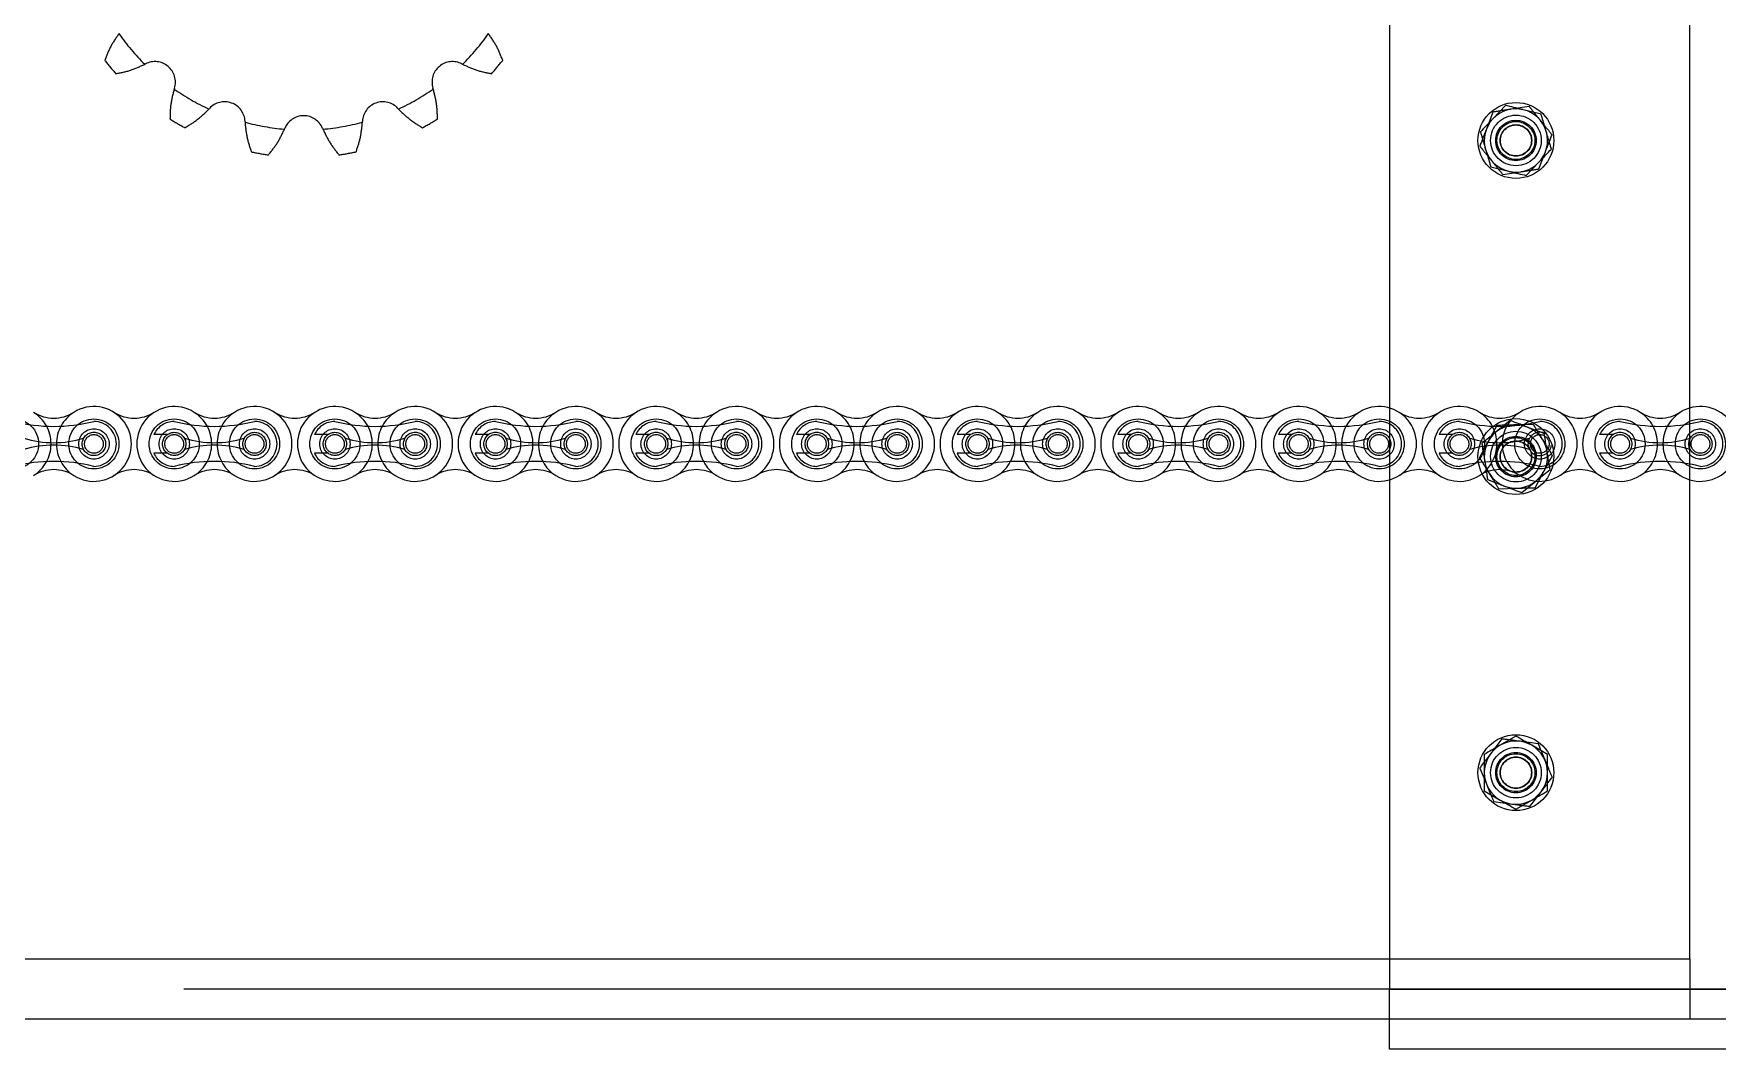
# Model space of a CAD drawing. Header units: metres. Extents: x 0 to 63075, y 0 to 44550.
# Drawn here: x 38016 to 38282.2, y 35017.5 to 35178.2 of the extents above; entities that cross this region are included whole.
import ezdxf

# ---------------------------------------------------------------- set-up
doc = ezdxf.new("R2010")
doc.units = ezdxf.units.M
doc.header["$LTSCALE"] = 75
doc.linetypes.add('HIDDEN2', pattern=[4.7625, 3.175, -1.5875])
for name, color, linetype in [('SDM', 7, 'Continuous'), ('SL4', 4, 'Continuous'), ('ST1', 7, 'HIDDEN2')]:
    doc.layers.add(name, color=color, linetype=linetype)

# ---------------------------------------------------------------- blocks, each defined once
blk = doc.blocks.new('A$C6e6623c1')
at = {"layer": 'SL4'}
for p, q in [((957.26, 1715.35), (957.26, 1486.11)), ((975.63, 1625.89), (973.64, 1623.8)), ((981.24, 1624.53), (978.43, 1625.21)), ((973.28, 1616.17), (976.09, 1615.49)), ((978.9, 1614.81), (980.89, 1616.9)), ((976.35, 1576.05), (974.11, 1574.23)), ((981.74, 1573.99), (979.04, 1575.02)), ((972.78, 1566.71), (975.48, 1565.68)), ((978.18, 1564.65), (980.42, 1566.47)), ((977.26, 1526.12), (974.76, 1524.68)), ((982.26, 1523.24), (979.76, 1524.68)), ((972.26, 1517.46), (974.76, 1516.02)), ((977.26, 1514.58), (979.76, 1516.02)), ((54.76, 1490.88), (957.26, 1490.88)), ((1057.26, 1486.11), (957.26, 1486.11)), ((957.26, 1476.59), (957.26, 1486.11)), ((957.26, 1481.35), (253.75, 1481.35)), ((1057.26, 1476.59), (957.26, 1476.59))]:
    blk.add_line(p, q, dxfattribs=at)
for centre, start, end in [((977.26, 1620.35), 76.4384, 136.4384), ((977.26, 1620.35), 16.4384, 76.4384), ((977.26, 1620.35), 136.4384, 196.4384), ((977.26, 1620.35), 316.4384, 16.4384), ((977.26, 1620.35), 196.4384, 256.4384), ((977.26, 1620.35), 256.4384, 316.4384), ((977.26, 1570.35), 129.1229, 189.1229), ((977.26, 1570.35), 69.1229, 129.1229), ((977.26, 1570.35), 9.1229, 69.1229), ((977.26, 1570.35), 309.1229, 9.1229), ((977.26, 1570.35), 189.1229, 249.1229), ((977.26, 1570.35), 249.1229, 309.1229), ((977.26, 1520.35), 60, 120), ((977.26, 1520.35), 120, 180), ((977.26, 1520.35), 0, 60), ((977.26, 1520.35), 180, 240), ((977.26, 1520.35), 300, 0), ((977.26, 1520.35), 240, 300)]:
    blk.add_arc(centre, 5, start, end, dxfattribs=at)
for points, knots in [([(978.43, 1625.21), (978.37, 1625.23), (977.42, 1625.46), (976.49, 1625.68), (975.63, 1625.89)], [0, 0, 0, 0, 0.070201, 1, 1, 1, 1]), ([(982.06, 1621.76), (981.99, 1621.98), (981.72, 1622.92), (981.45, 1623.83), (981.24, 1624.53)], [0, 0, 0, 0, 0.2318493, 1, 1, 1, 1]), ([(973.64, 1623.8), (973.59, 1623.75), (972.92, 1623.04), (972.26, 1622.35), (971.65, 1621.7)], [0, 0, 0, 0, 0.070201, 1, 1, 1, 1]), ([(971.65, 1621.7), (971.86, 1621), (972.13, 1620.09), (972.4, 1619.15), (972.47, 1618.94)], [0, 0, 0, 0, 0.768151, 1, 1, 1, 1]), ([(982.88, 1619), (982.82, 1619.19), (982.55, 1620.09), (982.28, 1621.03), (982.06, 1621.76)], [0, 0, 0, 0, 0.211001, 1, 1, 1, 1]), ([(972.47, 1618.94), (972.69, 1618.2), (972.96, 1617.26), (973.23, 1616.36), (973.28, 1616.17)], [0, 0, 0, 0, 0.788999, 1, 1, 1, 1]), ([(980.89, 1616.9), (980.93, 1616.95), (981.6, 1617.66), (982.26, 1618.35), (982.88, 1619)], [0, 0, 0, 0, 0.070201, 1, 1, 1, 1]), ([(976.09, 1615.49), (976.16, 1615.47), (977.1, 1615.24), (978.03, 1615.02), (978.9, 1614.81)], [0, 0, 0, 0, 0.070201, 1, 1, 1, 1]), ([(979.04, 1575.02), (978.98, 1575.05), (978.07, 1575.39), (977.18, 1575.73), (976.35, 1576.05)], [0, 0, 0, 0, 0.070201, 1, 1, 1, 1]), ([(974.11, 1574.23), (974.05, 1574.19), (973.3, 1573.57), (972.56, 1572.97), (971.87, 1572.41)], [0, 0, 0, 0, 0.070201, 1, 1, 1, 1]), ([(982.2, 1571.14), (982.16, 1571.37), (982.01, 1572.33), (981.86, 1573.27), (981.74, 1573.99)], [0, 0, 0, 0, 0.231849, 1, 1, 1, 1]), ([(971.87, 1572.41), (971.98, 1571.69), (972.13, 1570.75), (972.29, 1569.78), (972.33, 1569.56)], [0, 0, 0, 0, 0.768151, 1, 1, 1, 1]), ([(982.66, 1568.29), (982.63, 1568.49), (982.48, 1569.42), (982.32, 1570.38), (982.2, 1571.14)], [0, 0, 0, 0, 0.211001, 1, 1, 1, 1]), ([(972.33, 1569.56), (972.45, 1568.8), (972.6, 1567.83), (972.75, 1566.9), (972.78, 1566.71)], [0, 0, 0, 0, 0.7889992, 1, 1, 1, 1]), ([(980.42, 1566.47), (980.47, 1566.51), (981.23, 1567.13), (981.97, 1567.73), (982.66, 1568.29)], [0, 0, 0, 0, 0.070201, 1, 1, 1, 1]), ([(975.48, 1565.68), (975.54, 1565.65), (976.46, 1565.31), (977.35, 1564.97), (978.18, 1564.65)], [0, 0, 0, 0, 0.070201, 1, 1, 1, 1]), ([(979.76, 1524.68), (979.7, 1524.71), (978.86, 1525.2), (978.03, 1525.68), (977.26, 1526.12)], [0, 0, 0, 0, 0.070201, 1, 1, 1, 1]), ([(974.76, 1524.68), (974.7, 1524.65), (973.86, 1524.16), (973.03, 1523.68), (972.26, 1523.24)], [0, 0, 0, 0, 0.070201, 1, 1, 1, 1]), ([(972.26, 1523.24), (972.26, 1522.51), (972.26, 1521.55), (972.26, 1520.58), (972.26, 1520.35)], [0, 0, 0, 0, 0.768151, 1, 1, 1, 1]), ([(982.26, 1520.35), (982.26, 1520.58), (982.26, 1521.55), (982.26, 1522.51), (982.26, 1523.24)], [0, 0, 0, 0, 0.231849, 1, 1, 1, 1]), ([(972.26, 1520.35), (972.26, 1519.58), (972.26, 1518.6), (972.26, 1517.66), (972.26, 1517.46)], [0, 0, 0, 0, 0.788999, 1, 1, 1, 1]), ([(982.26, 1517.46), (982.26, 1517.66), (982.26, 1518.6), (982.26, 1519.58), (982.26, 1520.35)], [0, 0, 0, 0, 0.211001, 1, 1, 1, 1]), ([(979.76, 1516.02), (979.82, 1516.05), (980.67, 1516.54), (981.49, 1517.02), (982.26, 1517.46)], [0, 0, 0, 0, 0.070201, 1, 1, 1, 1]), ([(974.76, 1516.02), (974.82, 1515.99), (975.67, 1515.5), (976.49, 1515.02), (977.26, 1514.58)], [0, 0, 0, 0, 0.070201, 1, 1, 1, 1])]:
    blk.add_open_spline(points, degree=3, knots=knots, dxfattribs=at)
at = {"layer": 'ST1'}
for p, q in [((1004.76, 1490.88), (1004.76, 1715.35)), ((973.63, 1624.84), (972.6, 1622.15)), ((979.34, 1625.74), (976.48, 1625.29)), ((980.89, 1615.86), (981.93, 1618.55)), ((975.19, 1614.96), (978.04, 1615.41)), ((764.02, 1573.83), (761.9, 1573.83)), ((789.42, 1573.83), (787.3, 1573.83)), ((814.82, 1573.83), (812.7, 1573.83)), ((840.22, 1573.83), (838.1, 1573.83)), ((865.62, 1573.83), (863.5, 1573.83)), ((891.02, 1573.83), (888.9, 1573.83)), ((916.42, 1573.83), (914.3, 1573.83)), ((941.82, 1573.83), (939.7, 1573.83)), ((967.22, 1573.83), (965.1, 1573.83)), ((974.23, 1575.27), (972.86, 1572.72)), ((980, 1575.43), (977.12, 1575.35)), ((992.62, 1573.83), (990.5, 1573.83)), ((764.02, 1570.88), (761.9, 1570.88)), ((789.42, 1570.88), (787.3, 1570.88)), ((814.82, 1570.88), (812.7, 1570.88)), ((840.22, 1570.88), (838.1, 1570.88)), ((865.62, 1570.88), (863.5, 1570.88)), ((891.02, 1570.88), (888.9, 1570.88)), ((916.42, 1570.88), (914.3, 1570.88)), ((941.82, 1570.88), (939.7, 1570.88)), ((967.22, 1570.88), (965.1, 1570.88)), ((979.32, 1571.66), (979.18, 1572.35)), ((992.62, 1570.88), (990.5, 1570.88)), ((980.29, 1565.43), (981.66, 1567.98)), ((974.52, 1565.27), (977.41, 1565.35)), ((975.05, 1525.68), (973.29, 1523.39)), ((980.78, 1524.93), (977.91, 1525.31)), ((973.75, 1515.77), (976.61, 1515.39)), ((979.47, 1515.02), (981.23, 1517.31)), ((4.76, 1490.88), (1004.76, 1490.88)), ((957.26, 1490.88), (1004.76, 1490.88)), ((1004.76, 1490.88), (1004.76, 1481.35)), ((1004.76, 1486.11), (4.76, 1486.11)), ((957.26, 1486.11), (1057.26, 1486.11)), ((1009.76, 1486.11), (1004.76, 1486.11)), ((1057.26, 1481.35), (957.26, 1481.35))]:
    blk.add_line(p, q, dxfattribs=at)
for centre, radius in [((977.26, 1620.35), 6), ((977.26, 1620.35), 4), ((977.26, 1620.35), 3.2), ((977.26, 1620.35), 3), ((977.26, 1620.35), 2.5), ((977.26, 1620.35), 2.45), ((739.73, 1572.35), 3.96), ((752.43, 1572.35), 3.96), ((765.13, 1572.35), 3.96), ((777.83, 1572.35), 3.96), ((790.53, 1572.35), 3.96), ((803.23, 1572.35), 3.96), ((815.93, 1572.35), 3.96), ((828.63, 1572.35), 3.96), ((841.33, 1572.35), 3.96), ((854.03, 1572.35), 3.96), ((866.73, 1572.35), 3.96), ((879.43, 1572.35), 3.96), ((892.13, 1572.35), 3.96), ((904.83, 1572.35), 3.96), ((917.53, 1572.35), 3.96), ((930.23, 1572.35), 3.96), ((942.93, 1572.35), 3.96), ((955.63, 1572.35), 3.96), ((968.33, 1572.35), 3.96), ((977.26, 1570.35), 6), ((981.03, 1572.35), 3.96), ((993.73, 1572.35), 3.96), ((1006.43, 1572.35), 3.96), ((752.43, 1572.35), 2.4), ((752.43, 1572.35), 1.85), ((752.43, 1572.35), 1.48), ((765.13, 1572.35), 2.4), ((765.13, 1572.35), 1.84), ((765.13, 1572.35), 1.48), ((777.83, 1572.35), 2.4), ((777.83, 1572.35), 1.84), ((777.83, 1572.35), 1.48), ((790.53, 1572.35), 2.4), ((790.53, 1572.35), 1.84), ((790.53, 1572.35), 1.48), ((803.23, 1572.35), 2.4), ((803.23, 1572.35), 1.85), ((803.23, 1572.35), 1.48), ((815.93, 1572.35), 2.4), ((815.93, 1572.35), 1.85), ((815.93, 1572.35), 1.48), ((828.63, 1572.35), 2.4), ((828.63, 1572.35), 1.84), ((828.63, 1572.35), 1.48), ((841.33, 1572.35), 2.4), ((841.33, 1572.35), 1.85), ((841.33, 1572.35), 1.48), ((854.03, 1572.35), 2.4), ((854.03, 1572.35), 1.85), ((854.03, 1572.35), 1.48), ((866.73, 1572.35), 2.4), ((866.73, 1572.35), 1.85), ((866.73, 1572.35), 1.48), ((879.43, 1572.35), 2.4), ((879.43, 1572.35), 1.84), ((879.43, 1572.35), 1.48), ((892.13, 1572.35), 2.4), ((892.13, 1572.35), 1.84), ((892.13, 1572.35), 1.48), ((904.83, 1572.35), 2.4), ((904.83, 1572.35), 1.84), ((904.83, 1572.35), 1.48), ((917.53, 1572.35), 2.4), ((917.53, 1572.35), 1.85), ((917.53, 1572.35), 1.48), ((930.23, 1572.35), 2.4), ((930.23, 1572.35), 1.85), ((930.23, 1572.35), 1.48), ((942.93, 1572.35), 2.4), ((942.93, 1572.35), 1.85), ((942.93, 1572.35), 1.48), ((955.63, 1572.35), 2.4), ((955.63, 1572.35), 1.84), ((955.63, 1572.35), 1.48), ((968.33, 1572.35), 2.4), ((968.33, 1572.35), 1.84), ((968.33, 1572.35), 1.48), ((977.26, 1570.35), 4), ((977.26, 1570.35), 3.2), ((977.26, 1570.35), 3), ((981.03, 1572.35), 2.4), ((981.03, 1572.35), 1.48), ((993.73, 1572.35), 2.4), ((993.73, 1572.35), 1.85), ((993.73, 1572.35), 1.48), ((1006.43, 1572.35), 2.4), ((1006.43, 1572.35), 1.84), ((1006.43, 1572.35), 1.48), ((977.26, 1570.35), 2.5), ((977.26, 1570.35), 2.45), ((977.26, 1520.35), 6), ((977.26, 1520.35), 4), ((977.26, 1520.35), 3.2), ((977.26, 1520.35), 3), ((977.26, 1520.35), 2.5), ((977.26, 1520.35), 2.45)]:
    blk.add_circle(centre, radius, dxfattribs=at)
for centre, radius, start, end in [((785.6, 1657.62), 35.61, 214.9007, 225.0993), ((785.6, 1657.62), 35.61, 214.9007, 225.0993), ((785.6, 1657.62), 35.61, 214.9007, 225.0993), ((785.6, 1657.62), 35.61, 214.9007, 225.0993), ((785.6, 1657.62), 35.61, 314.9007, 325.0993), ((785.6, 1657.62), 35.61, 314.9007, 325.0993), ((785.6, 1657.62), 35.61, 314.9007, 325.0993), ((785.6, 1657.62), 35.61, 314.9007, 325.0993), ((785.6, 1657.62), 39.94, 218.032, 221.968), ((753.48, 1646.11), 15.39, 297.0177, 297.5), ((762.08, 1629.59), 3.24, 342.5, 117.5), ((809.13, 1629.59), 3.24, 62.5, 197.5), ((817.73, 1646.11), 15.39, 242.5, 242.9823), ((785.6, 1657.62), 39.94, 318.032, 321.968), ((779.84, 1623.98), 15.39, 162.5, 162.9823), ((785.6, 1657.62), 35.61, 234.9007, 245.0993), ((785.6, 1657.62), 35.61, 234.9007, 245.0993), ((785.6, 1657.62), 35.61, 234.9007, 245.0993), ((785.6, 1657.62), 35.61, 234.9007, 245.0993), ((785.6, 1657.62), 35.61, 294.9007, 305.0993), ((785.6, 1657.62), 35.61, 294.9007, 305.0993), ((785.6, 1657.62), 35.61, 294.9007, 305.0993), ((785.6, 1657.62), 35.61, 294.9007, 305.0993), ((791.36, 1623.98), 15.39, 17.0177, 17.5), ((759.35, 1635.82), 15.39, 317.0177, 317.5), ((773.09, 1623.23), 3.24, 2.5, 137.5), ((785.6, 1621.02), 3.24, 22.5, 157.5), ((798.12, 1623.23), 3.24, 42.5, 177.5), ((811.85, 1635.82), 15.39, 222.5, 222.9823), ((785.6, 1657.62), 39.94, 238.032, 241.968), ((791.7, 1624.04), 15.39, 182.5, 182.9823), ((785.6, 1657.62), 35.61, 254.9007, 265.0993), ((785.6, 1657.62), 35.61, 254.9007, 265.0993), ((785.6, 1657.62), 35.61, 254.9007, 265.0993), ((785.6, 1657.62), 35.61, 254.9007, 265.0993), ((768.39, 1628.15), 15.39, 337.0177, 337.5), ((802.81, 1628.15), 15.39, 202.5, 202.9823), ((785.6, 1657.62), 35.61, 274.9007, 285.0993), ((785.6, 1657.62), 35.61, 274.9007, 285.0993), ((785.6, 1657.62), 35.61, 274.9007, 285.0993), ((785.6, 1657.62), 35.61, 274.9007, 285.0993), ((779.51, 1624.04), 15.39, 357.0177, 357.5), ((785.6, 1657.62), 39.94, 298.032, 301.968), ((785.6, 1657.62), 39.94, 258.032, 261.968), ((785.6, 1657.62), 39.94, 278.032, 281.968), ((746.08, 1601.45), 26.32, 256.0401, 283.9599), ((746.08, 1582.35), 5.92, 237.5667, 302.4333), ((739.73, 1572.35), 5.92, 302.4332, 57.5668), ((752.43, 1572.35), 5.92, 122.4332, 237.5668), ((752.43, 1572.35), 5.92, 237.5667, 122.4333), ((752.43, 1572.35), 3.55, 270, 90), ((758.78, 1582.35), 5.92, 237.5667, 302.4333), ((765.13, 1572.35), 5.92, 57.5667, 302.4333), ((765.13, 1572.35), 3.55, 90, 155.4466), ((771.48, 1601.45), 26.32, 256.0401, 283.9599), ((771.48, 1582.35), 5.92, 237.5667, 302.4333), ((765.13, 1572.35), 5.92, 302.4332, 57.5668), ((777.83, 1572.35), 5.92, 122.4332, 237.5668), ((777.83, 1572.35), 5.92, 237.5667, 122.4333), ((777.83, 1572.35), 3.55, 270, 90), ((784.18, 1582.35), 5.92, 237.5667, 302.4333), ((790.53, 1572.35), 5.92, 57.5667, 302.4333), ((790.53, 1572.35), 3.55, 90, 155.4466), ((796.88, 1601.45), 26.32, 256.0401, 283.9599), ((796.88, 1582.35), 5.92, 237.5667, 302.4333), ((790.53, 1572.35), 5.92, 302.4332, 57.5668), ((803.23, 1572.35), 5.92, 122.4332, 237.5668), ((803.23, 1572.35), 5.92, 237.5667, 122.4333), ((803.23, 1572.35), 3.55, 270, 90), ((809.58, 1582.35), 5.92, 237.5667, 302.4333), ((815.93, 1572.35), 5.92, 57.5667, 302.4333), ((815.93, 1572.35), 3.55, 90, 155.4466), ((822.28, 1601.45), 26.32, 256.0401, 283.9599), ((822.28, 1582.35), 5.92, 237.5667, 302.4333), ((815.93, 1572.35), 5.92, 302.4332, 57.5668), ((828.63, 1572.35), 5.92, 122.4332, 237.5668), ((828.63, 1572.35), 5.92, 237.5667, 122.4333), ((828.63, 1572.35), 3.55, 270, 90), ((834.98, 1582.35), 5.92, 237.5667, 302.4333), ((841.33, 1572.35), 5.92, 57.5667, 302.4333), ((841.33, 1572.35), 3.55, 90, 155.4466), ((847.68, 1601.45), 26.32, 256.0401, 283.9599), ((847.68, 1582.35), 5.92, 237.5667, 302.4333), ((841.33, 1572.35), 5.92, 302.4332, 57.5668), ((854.03, 1572.35), 5.92, 122.4332, 237.5668), ((854.03, 1572.35), 5.92, 237.5667, 122.4333), ((854.03, 1572.35), 3.55, 270, 90), ((860.38, 1582.35), 5.92, 237.5667, 302.4333), ((866.73, 1572.35), 5.92, 57.5667, 302.4333), ((866.73, 1572.35), 3.55, 90, 155.4466), ((873.08, 1601.45), 26.32, 256.0401, 283.9599), ((873.08, 1582.35), 5.92, 237.5667, 302.4333), ((866.73, 1572.35), 5.92, 302.4332, 57.5668), ((879.43, 1572.35), 5.92, 122.4332, 237.5668), ((879.43, 1572.35), 5.92, 237.5667, 122.4333), ((879.43, 1572.35), 3.55, 270, 90), ((885.78, 1582.35), 5.92, 237.5667, 302.4333), ((892.13, 1572.35), 5.92, 57.5667, 302.4333), ((892.13, 1572.35), 3.55, 90, 155.4466), ((898.48, 1601.45), 26.32, 256.0401, 283.9599), ((898.48, 1582.35), 5.92, 237.5667, 302.4333), ((892.13, 1572.35), 5.92, 302.4332, 57.5668), ((904.83, 1572.35), 5.92, 122.4332, 237.5668), ((904.83, 1572.35), 5.92, 237.5667, 122.4333), ((904.83, 1572.35), 3.55, 270, 90), ((911.18, 1582.35), 5.92, 237.5667, 302.4333), ((917.53, 1572.35), 5.92, 57.5667, 302.4333), ((917.53, 1572.35), 3.55, 90, 155.4466), ((923.88, 1601.45), 26.32, 256.0401, 283.9599), ((923.88, 1582.35), 5.92, 237.5667, 302.4333), ((917.53, 1572.35), 5.92, 302.4332, 57.5668), ((930.23, 1572.35), 5.92, 122.4332, 237.5668), ((930.23, 1572.35), 5.92, 237.5667, 122.4333), ((930.23, 1572.35), 3.55, 270, 90), ((936.58, 1582.35), 5.92, 237.5667, 302.4333), ((942.93, 1572.35), 5.92, 57.5667, 302.4333), ((942.93, 1572.35), 3.55, 90, 155.4466), ((949.28, 1601.45), 26.32, 256.0401, 283.9599), ((949.28, 1582.35), 5.92, 237.5667, 302.4333), ((942.93, 1572.35), 5.92, 302.4332, 57.5668), ((955.63, 1572.35), 5.92, 122.4332, 237.5668), ((955.63, 1572.35), 5.92, 237.5667, 122.4333), ((955.63, 1572.35), 3.55, 270, 90), ((961.98, 1582.35), 5.92, 237.5667, 302.4333), ((968.33, 1572.35), 5.92, 57.5667, 302.4333), ((968.33, 1572.35), 3.55, 90, 155.4466), ((974.68, 1601.45), 26.32, 256.0401, 283.9599), ((974.68, 1582.35), 5.92, 237.5667, 302.4333), ((968.33, 1572.35), 5.92, 302.4333, 57.5668), ((981.03, 1572.35), 5.92, 122.4332, 237.5667), ((981.03, 1572.35), 5.92, 237.5667, 122.4333), ((981.03, 1572.35), 3.55, 270, 90), ((987.38, 1582.35), 5.92, 237.5667, 302.4333), ((993.73, 1572.35), 5.92, 57.5667, 302.4333), ((993.73, 1572.35), 3.55, 90, 155.4466), ((1000.08, 1601.45), 26.32, 256.0401, 283.9599), ((1000.08, 1582.35), 5.92, 237.5667, 302.4333), ((993.73, 1572.35), 5.92, 302.4332, 57.5668), ((1006.43, 1572.35), 5.92, 122.4332, 237.5668), ((1006.43, 1572.35), 5.92, 237.5667, 122.4333), ((1006.43, 1572.35), 3.55, 270, 90), ((746.08, 1588.71), 16.17, 252.993, 287.007), ((771.48, 1588.71), 16.17, 252.993, 287.007), ((796.88, 1588.71), 16.17, 252.993, 287.007), ((822.28, 1588.71), 16.17, 252.993, 287.007), ((847.68, 1588.71), 16.17, 252.993, 287.007), ((873.08, 1588.71), 16.17, 252.993, 287.007), ((898.48, 1588.71), 16.17, 252.993, 287.007), ((923.88, 1588.71), 16.17, 252.993, 287.007), ((949.28, 1588.71), 16.17, 252.993, 287.007), ((974.68, 1588.71), 16.17, 252.993, 287.007), ((981.03, 1572.35), 1.85, 60.4098, 180), ((1000.08, 1588.71), 16.17, 252.993, 287.007), ((746.08, 1556), 16.17, 72.993, 107.007), ((765.13, 1572.35), 3.55, 204.5534, 270), ((771.48, 1556), 16.17, 72.993, 107.007), ((790.53, 1572.35), 3.55, 204.5534, 270), ((796.88, 1556), 16.17, 72.993, 107.007), ((815.93, 1572.35), 3.55, 204.5534, 270), ((822.28, 1556), 16.17, 72.993, 107.007), ((841.33, 1572.35), 3.55, 204.5534, 270), ((847.68, 1556), 16.17, 72.993, 107.007), ((866.73, 1572.35), 3.55, 204.5534, 270), ((873.08, 1556), 16.17, 72.993, 107.007), ((892.13, 1572.35), 3.55, 204.5534, 270), ((898.48, 1556), 16.17, 72.993, 107.007), ((917.53, 1572.35), 3.55, 204.5534, 270), ((923.88, 1556), 16.17, 72.993, 107.007), ((942.93, 1572.35), 3.55, 204.5534, 270), ((949.28, 1556), 16.17, 72.993, 107.007), ((968.33, 1572.35), 3.55, 204.5534, 270), ((974.68, 1556), 16.17, 72.993, 107.007), ((981.03, 1572.35), 1.85, 214.9957, 354.336), ((993.73, 1572.35), 3.55, 204.5534, 270), ((1000.08, 1556), 16.17, 72.993, 107.007), ((746.08, 1543.26), 26.32, 76.0401, 103.9599), ((746.08, 1562.36), 5.92, 57.5667, 122.4333), ((758.78, 1562.36), 5.92, 57.5667, 122.4333), ((771.48, 1543.26), 26.32, 76.0401, 103.9599), ((771.48, 1562.36), 5.92, 57.5667, 122.4333), ((784.18, 1562.36), 5.92, 57.5667, 122.4333), ((796.88, 1543.26), 26.32, 76.0401, 103.9599), ((796.88, 1562.36), 5.92, 57.5667, 122.4333), ((809.58, 1562.36), 5.92, 57.5667, 122.4333), ((822.28, 1543.26), 26.32, 76.0401, 103.9599), ((822.28, 1562.36), 5.92, 57.5667, 122.4333), ((834.98, 1562.36), 5.92, 57.5667, 122.4333), ((847.68, 1543.26), 26.32, 76.0401, 103.9599), ((847.68, 1562.36), 5.92, 57.5667, 122.4333), ((860.38, 1562.36), 5.92, 57.5667, 122.4333), ((873.08, 1543.26), 26.32, 76.0401, 103.9599), ((873.08, 1562.36), 5.92, 57.5667, 122.4333), ((885.78, 1562.36), 5.92, 57.5667, 122.4333), ((898.48, 1543.26), 26.32, 76.0401, 103.9599), ((898.48, 1562.36), 5.92, 57.5667, 122.4333), ((911.18, 1562.36), 5.92, 57.5667, 122.4333), ((923.88, 1543.26), 26.32, 76.0401, 103.9599), ((923.88, 1562.36), 5.92, 57.5667, 122.4333), ((936.58, 1562.36), 5.92, 57.5667, 122.4333), ((949.28, 1543.26), 26.32, 76.0401, 103.9599), ((949.28, 1562.36), 5.92, 57.5667, 122.4333), ((961.98, 1562.36), 5.92, 57.5667, 122.4333), ((974.68, 1543.26), 26.32, 76.0401, 103.9599), ((974.68, 1562.36), 5.92, 57.5667, 122.4333), ((987.38, 1562.36), 5.92, 57.5667, 122.4333), ((1000.08, 1543.26), 26.32, 76.0401, 103.9599), ((1000.08, 1562.36), 5.92, 57.5667, 122.4333)]:
    blk.add_arc(centre, radius, start, end, dxfattribs=at)
for points, knots in [([(756.4, 1637.25), (755.93, 1636.57), (755, 1635.23), (754.43, 1633.75), (754.14, 1633.01)], [0, 0, 0, 0, 0.49948, 1, 1, 1, 1]), ([(817.06, 1633.01), (816.78, 1633.75), (816.2, 1635.23), (815.27, 1636.57), (814.81, 1637.25)], [0, 0, 0, 0, 0.500513, 1, 1, 1, 1]), ([(755.91, 1630.91), (756.68, 1631.07), (758.23, 1631.37), (759.72, 1632.06), (760.47, 1632.4)], [0, 0, 0, 0, 0.500529, 1, 1, 1, 1]), ([(810.74, 1632.4), (811.48, 1632.06), (812.97, 1631.37), (814.52, 1631.07), (815.3, 1630.91)], [0, 0, 0, 0, 0.499464, 1, 1, 1, 1]), ([(765.13, 1628.49), (764.92, 1627.7), (764.51, 1626.11), (764.47, 1624.53), (764.46, 1623.74)], [0, 0, 0, 0, 0.499427, 1, 1, 1, 1]), ([(806.75, 1623.74), (806.73, 1624.53), (806.7, 1626.11), (806.28, 1627.7), (806.08, 1628.49)], [0, 0, 0, 0, 0.5003717, 1, 1, 1, 1]), ([(766.83, 1622.37), (767.51, 1622.78), (768.86, 1623.6), (770.03, 1624.75), (770.61, 1625.32)], [0, 0, 0, 0, 0.500514, 1, 1, 1, 1]), ([(800.59, 1625.32), (801.18, 1624.75), (802.34, 1623.6), (803.7, 1622.78), (804.37, 1622.37)], [0, 0, 0, 0, 0.499479, 1, 1, 1, 1]), ([(976.48, 1625.29), (976.42, 1625.28), (975.45, 1625.13), (974.51, 1624.98), (973.63, 1624.84)], [0, 0, 0, 0, 0.070201, 1, 1, 1, 1]), ([(979.34, 1625.74), (979.49, 1625.55), (980.08, 1624.82), (980.69, 1624.06), (981.15, 1623.49)], [0, 0, 0, 0, 0.257551, 1, 1, 1, 1]), ([(776.33, 1623.24), (776.4, 1622.43), (776.56, 1620.8), (777.07, 1619.3), (777.32, 1618.55)], [0, 0, 0, 0, 0.499098, 1, 1, 1, 1]), ([(780.02, 1618.07), (780.52, 1618.69), (781.51, 1619.92), (782.21, 1621.4), (782.56, 1622.14)], [0, 0, 0, 0, 0.500261, 1, 1, 1, 1]), ([(788.64, 1622.14), (788.99, 1621.4), (789.7, 1619.92), (790.69, 1618.69), (791.18, 1618.07)], [0, 0, 0, 0, 0.4994185, 1, 1, 1, 1]), ([(793.88, 1618.55), (794.14, 1619.3), (794.65, 1620.8), (794.8, 1622.43), (794.88, 1623.24)], [0, 0, 0, 0, 0.500133, 1, 1, 1, 1]), ([(972.6, 1622.15), (972.57, 1622.08), (972.22, 1621.17), (971.88, 1620.28), (971.56, 1619.45)], [0, 0, 0, 0, 0.070201, 1, 1, 1, 1]), ([(981.15, 1623.49), (981.32, 1623.29), (981.93, 1622.53), (982.53, 1621.79), (982.97, 1621.25)], [0, 0, 0, 0, 0.268634, 1, 1, 1, 1]), ([(981.93, 1618.55), (981.95, 1618.62), (982.3, 1619.53), (982.65, 1620.42), (982.97, 1621.25)], [0, 0, 0, 0, 0.070201, 1, 1, 1, 1]), ([(971.56, 1619.45), (971.71, 1619.26), (972.3, 1618.53), (972.92, 1617.77), (973.37, 1617.21)], [0, 0, 0, 0, 0.2575513, 1, 1, 1, 1]), ([(973.37, 1617.21), (973.54, 1617), (974.15, 1616.24), (974.75, 1615.5), (975.19, 1614.96)], [0, 0, 0, 0, 0.268634, 1, 1, 1, 1]), ([(978.04, 1615.41), (978.11, 1615.42), (979.07, 1615.57), (980.02, 1615.72), (980.89, 1615.86)], [0, 0, 0, 0, 0.070201, 1, 1, 1, 1]), ([(977.12, 1575.35), (977.05, 1575.35), (976.08, 1575.32), (975.12, 1575.29), (974.23, 1575.27)], [0, 0, 0, 0, 0.070201, 1, 1, 1, 1]), ([(980, 1575.43), (980.13, 1575.22), (980.63, 1574.42), (981.14, 1573.59), (981.52, 1572.97)], [0, 0, 0, 0, 0.257551, 1, 1, 1, 1]), ([(972.86, 1572.72), (972.83, 1572.66), (972.37, 1571.81), (971.91, 1570.97), (971.49, 1570.18)], [0, 0, 0, 0, 0.070201, 1, 1, 1, 1]), ([(981.52, 1572.97), (981.66, 1572.75), (982.17, 1571.92), (982.67, 1571.11), (983.03, 1570.52)], [0, 0, 0, 0, 0.268634, 1, 1, 1, 1]), ([(971.49, 1570.18), (971.62, 1569.98), (972.11, 1569.18), (972.63, 1568.34), (973.01, 1567.73)], [0, 0, 0, 0, 0.257551, 1, 1, 1, 1]), ([(981.66, 1567.98), (981.7, 1568.04), (982.16, 1568.89), (982.61, 1569.73), (983.03, 1570.52)], [0, 0, 0, 0, 0.070201, 1, 1, 1, 1]), ([(973.01, 1567.73), (973.14, 1567.5), (973.66, 1566.67), (974.16, 1565.86), (974.52, 1565.27)], [0, 0, 0, 0, 0.268634, 1, 1, 1, 1]), ([(977.41, 1565.35), (977.47, 1565.35), (978.45, 1565.38), (979.4, 1565.41), (980.29, 1565.43)], [0, 0, 0, 0, 0.070201, 1, 1, 1, 1]), ([(977.91, 1525.31), (977.85, 1525.32), (976.88, 1525.44), (975.93, 1525.57), (975.05, 1525.68)], [0, 0, 0, 0, 0.070201, 1, 1, 1, 1]), ([(973.29, 1523.39), (973.25, 1523.34), (972.66, 1522.56), (972.08, 1521.81), (971.54, 1521.1)], [0, 0, 0, 0, 0.070201, 1, 1, 1, 1]), ([(980.78, 1524.93), (980.87, 1524.71), (981.23, 1523.84), (981.6, 1522.94), (981.88, 1522.27)], [0, 0, 0, 0, 0.257551, 1, 1, 1, 1]), ([(971.54, 1521.1), (971.63, 1520.88), (971.99, 1520.01), (972.37, 1519.11), (972.64, 1518.43)], [0, 0, 0, 0, 0.257551, 1, 1, 1, 1]), ([(981.88, 1522.27), (981.98, 1522.02), (982.36, 1521.12), (982.72, 1520.24), (982.99, 1519.6)], [0, 0, 0, 0, 0.268634, 1, 1, 1, 1]), ([(972.64, 1518.43), (972.74, 1518.19), (973.12, 1517.29), (973.48, 1516.41), (973.75, 1515.77)], [0, 0, 0, 0, 0.268634, 1, 1, 1, 1]), ([(981.23, 1517.31), (981.27, 1517.36), (981.87, 1518.14), (982.45, 1518.89), (982.99, 1519.6)], [0, 0, 0, 0, 0.070201, 1, 1, 1, 1]), ([(976.61, 1515.39), (976.68, 1515.38), (977.65, 1515.26), (978.59, 1515.13), (979.47, 1515.02)], [0, 0, 0, 0, 0.070201, 1, 1, 1, 1])]:
    blk.add_open_spline(points, degree=3, knots=knots, dxfattribs=at)

msp = doc.modelspace()

# ---------------------------------------------------------------- block references
at = {"layer": 'SDM'}
msp.add_blockref('A$C6e6623c1', (37273.13, 33540.92), dxfattribs=at)

doc.saveas('drawing.dxf')
